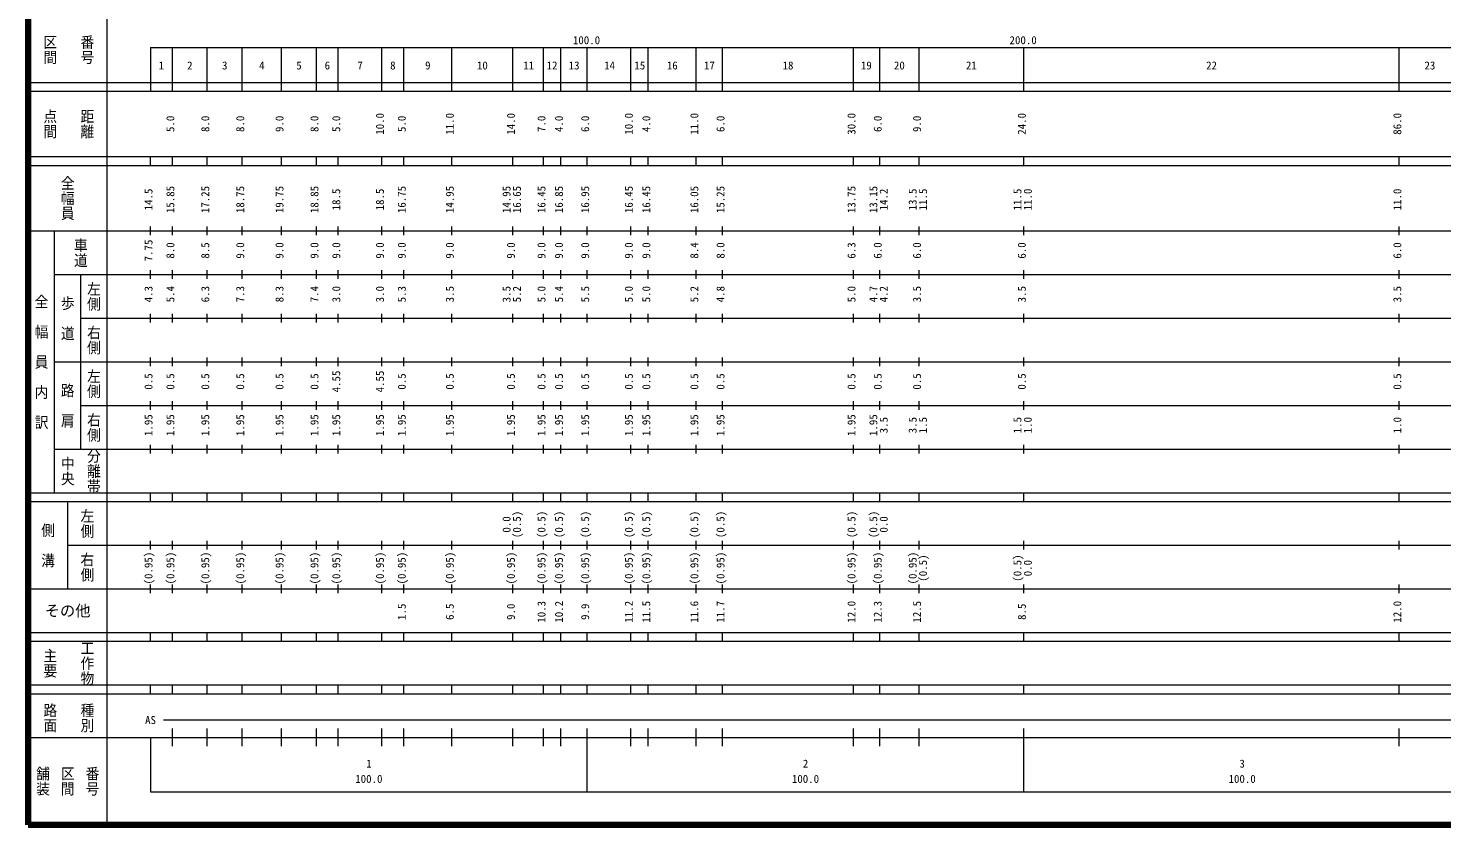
# Model space of a CAD drawing. Units: millimetres on the paper. Extents: x 40 to 680, y 20 to 380.
# Drawn here: x 40 to 363.7, y 20 to 202.4 of the extents above; entities that cross this region are included whole.
import ezdxf
from ezdxf.enums import TextEntityAlignment as Align

# ---------------------------------------------------------------- set-up
doc = ezdxf.new("R2010")
doc.units = ezdxf.units.MM
doc.layers.add('M-TTL', color=2, linetype='Continuous', lineweight=140)
doc.layers.add('M-TTL-BAND', color=7, linetype='Continuous', lineweight=13)
doc.styles.add('@ＭＳ ゴシック', font='')
doc.styles.add('ＭＳ ゴシック', font='')
doc.styles.get('@ＭＳ ゴシック').set_extended_font_data('@MS Gothic')
doc.styles.get('ＭＳ ゴシック').set_extended_font_data('MS Gothic')

msp = doc.modelspace()

# ---------------------------------------------------------------- linework, layer by layer
at = {"layer": 'M-TTL'}
for p, q in [((40, 380), (40, 20)), ((40, 20), (680, 20))]:
    msp.add_line(p, q, dxfattribs=at)
at = {"layer": 'M-TTL-BAND'}
for p, q in [((58, 370), (58, 20)), ((68, 198), (579, 198)), ((68, 198), (68, 188)), ((73, 188), (73, 198)), ((81, 188), (81, 198)), ((89, 188), (89, 198)), ((98, 188), (98, 198)), ((106, 188), (106, 198)), ((111, 188), (111, 198)), ((121, 188), (121, 198)), ((126, 188), (126, 198)), ((137, 188), (137, 198)), ((151, 188), (151, 198)), ((158, 188), (158, 198)), ((162, 188), (162, 198)), ((168, 188), (168, 198)), ((178, 188), (178, 198)), ((182, 188), (182, 198)), ((193, 188), (193, 198)), ((199, 188), (199, 198)), ((229, 188), (229, 198)), ((235, 188), (235, 198)), ((244, 188), (244, 198)), ((268, 188), (268, 198)), ((354, 188), (354, 198)), ((40, 190), (579, 190)), ((40, 188), (579, 188)), ((40, 173), (579, 173)), ((68, 171), (68, 173)), ((73, 171), (73, 173)), ((81, 171), (81, 173)), ((89, 171), (89, 173)), ((98, 171), (98, 173)), ((106, 171), (106, 173)), ((111, 171), (111, 173)), ((121, 171), (121, 173)), ((126, 171), (126, 173)), ((137, 171), (137, 173)), ((151, 171), (151, 173)), ((158, 171), (158, 173)), ((162, 171), (162, 173)), ((168, 171), (168, 173)), ((178, 171), (178, 173)), ((182, 171), (182, 173)), ((193, 171), (193, 173)), ((199, 171), (199, 173)), ((229, 171), (229, 173)), ((235, 171), (235, 173)), ((244, 171), (244, 173)), ((268, 171), (268, 173)), ((354, 171), (354, 173)), ((40, 171), (579, 171)), ((40, 156), (579, 156)), ((46, 96), (46, 156)), ((68, 155), (68, 157)), ((73, 155), (73, 157)), ((81, 155), (81, 157)), ((89, 155), (89, 157)), ((98, 155), (98, 157)), ((106, 155), (106, 157)), ((111, 155), (111, 157)), ((121, 155), (121, 157)), ((126, 155), (126, 157)), ((137, 155), (137, 157)), ((151, 155), (151, 157)), ((158, 155), (158, 157)), ((162, 155), (162, 157)), ((168, 155), (168, 157)), ((178, 155), (178, 157)), ((182, 155), (182, 157)), ((193, 155), (193, 157)), ((199, 155), (199, 157)), ((229, 155), (229, 157)), ((235, 155), (235, 157)), ((244, 155), (244, 157)), ((268, 155), (268, 157)), ((354, 155), (354, 157)), ((46, 146), (579, 146)), ((52, 146), (52, 106)), ((68, 145), (68, 147)), ((73, 145), (73, 147)), ((81, 145), (81, 147)), ((89, 145), (89, 147)), ((98, 145), (98, 147)), ((106, 145), (106, 147)), ((111, 145), (111, 147)), ((121, 145), (121, 147)), ((126, 145), (126, 147)), ((137, 145), (137, 147)), ((151, 145), (151, 147)), ((158, 145), (158, 147)), ((162, 145), (162, 147)), ((168, 145), (168, 147)), ((178, 145), (178, 147)), ((182, 145), (182, 147)), ((193, 145), (193, 147)), ((199, 145), (199, 147)), ((229, 145), (229, 147)), ((235, 145), (235, 147)), ((244, 145), (244, 147)), ((268, 145), (268, 147)), ((354, 145), (354, 147)), ((52, 136), (579, 136)), ((68, 135), (68, 137)), ((73, 135), (73, 137)), ((81, 135), (81, 137)), ((89, 135), (89, 137)), ((98, 135), (98, 137)), ((106, 135), (106, 137)), ((111, 135), (111, 137)), ((121, 135), (121, 137)), ((126, 135), (126, 137)), ((137, 135), (137, 137)), ((151, 135), (151, 137)), ((158, 135), (158, 137)), ((162, 135), (162, 137)), ((168, 135), (168, 137)), ((178, 135), (178, 137)), ((182, 135), (182, 137)), ((193, 135), (193, 137)), ((199, 135), (199, 137)), ((229, 135), (229, 137)), ((235, 135), (235, 137)), ((244, 135), (244, 137)), ((268, 135), (268, 137)), ((354, 135), (354, 137)), ((68, 125), (68, 127)), ((73, 125), (73, 127)), ((81, 125), (81, 127)), ((89, 125), (89, 127)), ((98, 125), (98, 127)), ((106, 125), (106, 127)), ((111, 125), (111, 127)), ((121, 125), (121, 127)), ((126, 125), (126, 127)), ((137, 125), (137, 127)), ((151, 125), (151, 127)), ((158, 125), (158, 127)), ((162, 125), (162, 127)), ((168, 125), (168, 127)), ((178, 125), (178, 127)), ((182, 125), (182, 127)), ((193, 125), (193, 127)), ((199, 125), (199, 127)), ((229, 125), (229, 127)), ((235, 125), (235, 127)), ((244, 125), (244, 127)), ((268, 125), (268, 127)), ((354, 125), (354, 127)), ((46, 126), (579, 126)), ((68, 115), (68, 117)), ((73, 115), (73, 117)), ((81, 115), (81, 117)), ((89, 115), (89, 117)), ((98, 115), (98, 117)), ((106, 115), (106, 117)), ((111, 115), (111, 117)), ((121, 115), (121, 117)), ((126, 115), (126, 117)), ((137, 115), (137, 117)), ((151, 115), (151, 117)), ((158, 115), (158, 117)), ((162, 115), (162, 117)), ((168, 115), (168, 117)), ((178, 115), (178, 117)), ((182, 115), (182, 117)), ((193, 115), (193, 117)), ((199, 115), (199, 117)), ((229, 115), (229, 117)), ((235, 115), (235, 117)), ((244, 115), (244, 117)), ((268, 115), (268, 117)), ((354, 115), (354, 117)), ((52, 116), (579, 116)), ((68, 105), (68, 107)), ((73, 105), (73, 107)), ((81, 105), (81, 107)), ((89, 105), (89, 107)), ((98, 105), (98, 107)), ((106, 105), (106, 107)), ((111, 105), (111, 107)), ((121, 105), (121, 107)), ((126, 105), (126, 107)), ((137, 105), (137, 107)), ((151, 105), (151, 107)), ((158, 105), (158, 107)), ((162, 105), (162, 107)), ((168, 105), (168, 107)), ((178, 105), (178, 107)), ((182, 105), (182, 107)), ((193, 105), (193, 107)), ((199, 105), (199, 107)), ((229, 105), (229, 107)), ((235, 105), (235, 107)), ((244, 105), (244, 107)), ((268, 105), (268, 107)), ((354, 105), (354, 107)), ((46, 106), (579, 106)), ((40, 96), (579, 96)), ((40, 94), (579, 94)), ((49, 94), (49, 74)), ((68, 94), (68, 96)), ((73, 94), (73, 96)), ((81, 94), (81, 96)), ((89, 94), (89, 96)), ((98, 94), (98, 96)), ((106, 94), (106, 96)), ((111, 94), (111, 96)), ((121, 94), (121, 96)), ((126, 94), (126, 96)), ((137, 94), (137, 96)), ((151, 94), (151, 96)), ((158, 94), (158, 96)), ((162, 94), (162, 96)), ((168, 94), (168, 96)), ((178, 94), (178, 96)), ((182, 94), (182, 96)), ((193, 94), (193, 96)), ((199, 94), (199, 96)), ((229, 94), (229, 96)), ((235, 94), (235, 96)), ((244, 94), (244, 96)), ((268, 94), (268, 96)), ((354, 94), (354, 96)), ((68, 83), (68, 85)), ((73, 83), (73, 85)), ((81, 83), (81, 85)), ((89, 83), (89, 85)), ((98, 83), (98, 85)), ((106, 83), (106, 85)), ((111, 83), (111, 85)), ((121, 83), (121, 85)), ((126, 83), (126, 85)), ((137, 83), (137, 85)), ((151, 83), (151, 85)), ((158, 83), (158, 85)), ((162, 83), (162, 85)), ((168, 83), (168, 85)), ((178, 83), (178, 85)), ((182, 83), (182, 85)), ((193, 83), (193, 85)), ((199, 83), (199, 85)), ((229, 83), (229, 85)), ((235, 83), (235, 85)), ((244, 83), (244, 85)), ((268, 83), (268, 85)), ((354, 83), (354, 85)), ((49, 84), (579, 84)), ((68, 73), (68, 75)), ((73, 73), (73, 75)), ((81, 73), (81, 75)), ((89, 73), (89, 75)), ((98, 73), (98, 75)), ((106, 73), (106, 75)), ((111, 73), (111, 75)), ((121, 73), (121, 75)), ((126, 73), (126, 75)), ((137, 73), (137, 75)), ((151, 73), (151, 75)), ((158, 73), (158, 75)), ((162, 73), (162, 75)), ((168, 73), (168, 75)), ((178, 73), (178, 75)), ((182, 73), (182, 75)), ((193, 73), (193, 75)), ((199, 73), (199, 75)), ((229, 73), (229, 75)), ((235, 73), (235, 75)), ((244, 73), (244, 75)), ((268, 73), (268, 75)), ((354, 73), (354, 75)), ((40, 74), (579, 74)), ((40, 64), (579, 64)), ((40, 62), (579, 62)), ((68, 62), (68, 64)), ((73, 62), (73, 64)), ((81, 62), (81, 64)), ((89, 62), (89, 64)), ((98, 62), (98, 64)), ((106, 62), (106, 64)), ((111, 62), (111, 64)), ((121, 62), (121, 64)), ((126, 62), (126, 64)), ((137, 62), (137, 64)), ((151, 62), (151, 64)), ((158, 62), (158, 64)), ((162, 62), (162, 64)), ((168, 62), (168, 64)), ((178, 62), (178, 64)), ((182, 62), (182, 64)), ((193, 62), (193, 64)), ((199, 62), (199, 64)), ((229, 62), (229, 64)), ((235, 62), (235, 64)), ((244, 62), (244, 64)), ((268, 62), (268, 64)), ((354, 62), (354, 64)), ((40, 52), (579, 52)), ((68, 50), (68, 52)), ((73, 50), (73, 52)), ((81, 50), (81, 52)), ((89, 50), (89, 52)), ((98, 50), (98, 52)), ((106, 50), (106, 52)), ((111, 50), (111, 52)), ((121, 50), (121, 52)), ((126, 50), (126, 52)), ((137, 50), (137, 52)), ((151, 50), (151, 52)), ((158, 50), (158, 52)), ((162, 50), (162, 52)), ((168, 50), (168, 52)), ((178, 50), (178, 52)), ((182, 50), (182, 52)), ((193, 50), (193, 52)), ((199, 50), (199, 52)), ((229, 50), (229, 52)), ((235, 50), (235, 52)), ((244, 50), (244, 52)), ((268, 50), (268, 52)), ((354, 50), (354, 52)), ((40, 50), (579, 50)), ((71, 44), (572, 44)), ((40, 40), (579, 40)), ((68, 40), (68, 27.5)), ((73, 38), (73, 42)), ((81, 38), (81, 42)), ((89, 38), (89, 42)), ((98, 38), (98, 42)), ((106, 38), (106, 42)), ((111, 38), (111, 42)), ((121, 38), (121, 42)), ((126, 38), (126, 42)), ((137, 38), (137, 42)), ((151, 38), (151, 42)), ((158, 38), (158, 42)), ((162, 38), (162, 42)), ((168, 27.5), (168, 42)), ((178, 38), (178, 42)), ((182, 38), (182, 42)), ((193, 38), (193, 42)), ((199, 38), (199, 42)), ((229, 38), (229, 42)), ((235, 38), (235, 42)), ((244, 38), (244, 42)), ((268, 27.5), (268, 42)), ((354, 38), (354, 42)), ((68, 27.5), (579, 27.5))]:
    msp.add_line(p, q, dxfattribs=at)

# ---------------------------------------------------------------- texts
at = {"layer": 'M-TTL-BAND', "style": '@ＭＳ ゴシック', "width": 1.1}
for s, p in [('番号', (53.5, 197.5)), ('区間', (45, 197.5)), ('点間', (45, 180.5)), ('距離', (53.5, 180.5)), ('全幅員', (49, 163.5)), ('車道', (52, 151)), ('左側', (55, 141)), ('全\u3000幅\u3000員\u3000内\u3000訳', (43, 126)), ('歩\u3000道', (49, 136)), ('右側', (55, 131)), ('左側', (55, 121)), ('路\u3000肩', (49, 116)), ('右側', (55, 111)), ('中央', (49, 101)), ('分離帯', (55, 101)), ('左側', (53.5, 89)), ('側\u3000溝', (44.5, 84)), ('右側', (53.5, 79)), ('工作物', (53.5, 57)), ('主要', (45, 57)), ('路面', (45, 44.5)), ('種別', (53.5, 44.5)), ('舗装', (43.333, 30)), ('区間', (49, 30)), ('番号', (54.667, 30))]:
    msp.add_text(s, height=2.303, rotation=270, dxfattribs=at).set_placement(p, align=Align.MIDDLE_CENTER)
at = {"layer": 'M-TTL-BAND', "style": 'ＭＳ ゴシック'}
for s, p in [('100.0', (167.844, 198.195)), ('200.0', (267.844, 198.195)), ('1', (70.5, 192.405)), ('2', (77, 192.405)), ('3', (85, 192.405)), ('4', (93.5, 192.405)), ('5', (102, 192.405)), ('6', (108.5, 192.405)), ('7', (116, 192.405)), ('8', (123.5, 192.405)), ('9', (131.5, 192.405)), ('10', (144, 192.405)), ('11', (154.618, 192.405)), ('12', (159.947, 192.405)), ('13', (165.011, 192.405)), ('14', (173.139, 192.405)), ('15', (180.05, 192.405)), ('16', (187.5, 192.405)), ('17', (196, 192.405)), ('18', (214, 192.405)), ('19', (231.933, 192.405)), ('20', (239.5, 192.405)), ('21', (256, 192.405)), ('22', (311, 192.405)), ('23', (361, 192.405)), ('AS', (68, 42.5)), ('1', (118, 32.523)), ('2', (218, 32.523)), ('3', (318, 32.523)), ('100.0', (118, 29.033)), ('100.0', (218, 29.033)), ('100.0', (318, 29.033))]:
    msp.add_text(s, height=1.833, dxfattribs=at).set_placement(p, align=Align.BOTTOM_CENTER)
for s, p in [('5.0', (74, 180.5)), ('8.0', (82, 180.5)), ('8.0', (90, 180.5)), ('9.0', (99, 180.5)), ('8.0', (107, 180.5)), ('5.0', (112, 180.5)), ('10.0', (122, 180.5)), ('5.0', (127, 180.5)), ('11.0', (138, 180.5)), ('14.0', (152, 180.5)), ('7.0', (159, 180.5)), ('4.0', (163, 180.5)), ('6.0', (169, 180.5)), ('10.0', (179, 180.5)), ('4.0', (183, 180.5)), ('11.0', (194, 180.5)), ('6.0', (200, 180.5)), ('30.0', (230, 180.5)), ('6.0', (236, 180.5)), ('9.0', (245, 180.5)), ('24.0', (269, 180.5)), ('86.0', (355, 180.5)), ('14.5', (69, 163.174)), ('15.85', (74, 163.174)), ('17.25', (82, 163.174)), ('18.75', (90, 163.174)), ('19.75', (99, 163.174)), ('18.85', (107, 163.174)), ('18.5', (112, 163.174)), ('18.5', (122, 163.174)), ('16.75', (127, 163.174)), ('14.95', (138, 163.174)), ('14.95', (151, 163.174)), ('16.65', (153.37, 163.174)), ('16.45', (159, 163.174)), ('16.85', (163, 163.174)), ('16.95', (169, 163.174)), ('16.45', (179, 163.174)), ('16.45', (183, 163.174)), ('16.05', (194, 163.174)), ('15.25', (200, 163.174)), ('13.75', (230, 163.174)), ('13.15', (235, 163.174)), ('14.2', (237.37, 163.174)), ('13.5', (244, 163.174)), ('11.5', (246.37, 163.174)), ('11.5', (268, 163.174)), ('11.0', (270.37, 163.174)), ('11.0', (355, 163.174)), ('7.75', (69, 151.5)), ('8.0', (74, 151.5)), ('8.5', (82, 151.5)), ('9.0', (90, 151.5)), ('9.0', (99, 151.5)), ('9.0', (107, 151.5)), ('9.0', (112, 151.5)), ('9.0', (122, 151.5)), ('9.0', (127, 151.5)), ('9.0', (138, 151.5)), ('9.0', (152, 151.5)), ('9.0', (159, 151.5)), ('9.0', (163, 151.5)), ('9.0', (169, 151.5)), ('9.0', (179, 151.5)), ('9.0', (183, 151.5)), ('8.4', (194, 151.5)), ('8.0', (200, 151.5)), ('6.3', (230, 151.5)), ('6.0', (236, 151.5)), ('6.0', (245, 151.5)), ('6.0', (269, 151.5)), ('6.0', (355, 151.5)), ('4.3', (69, 141.5)), ('5.4', (74, 141.5)), ('6.3', (82, 141.5)), ('7.3', (90, 141.5)), ('8.3', (99, 141.5)), ('7.4', (107, 141.5)), ('3.0', (112, 141.5)), ('3.0', (122, 141.5)), ('5.3', (127, 141.5)), ('3.5', (138, 141.5)), ('3.5', (151, 141.5)), ('5.2', (153.37, 141.5)), ('5.0', (159, 141.5)), ('5.4', (163, 141.5)), ('5.5', (169, 141.5)), ('5.0', (179, 141.5)), ('5.0', (183, 141.5)), ('5.2', (194, 141.5)), ('4.8', (200, 141.5)), ('5.0', (230, 141.5)), ('4.7', (235, 141.5)), ('4.2', (237.37, 141.5)), ('3.5', (245, 141.5)), ('3.5', (269, 141.5)), ('3.5', (355, 141.5)), ('0.5', (69, 121.5)), ('0.5', (74, 121.5)), ('0.5', (82, 121.5)), ('0.5', (90, 121.5)), ('0.5', (99, 121.5)), ('0.5', (107, 121.5)), ('4.55', (112, 121.5)), ('4.55', (122, 121.5)), ('0.5', (127, 121.5)), ('0.5', (138, 121.5)), ('0.5', (152, 121.5)), ('0.5', (159, 121.5)), ('0.5', (163, 121.5)), ('0.5', (169, 121.5)), ('0.5', (179, 121.5)), ('0.5', (183, 121.5)), ('0.5', (194, 121.5)), ('0.5', (200, 121.5)), ('0.5', (230, 121.5)), ('0.5', (236, 121.5)), ('0.5', (245, 121.5)), ('0.5', (269, 121.5)), ('0.5', (355, 121.5)), ('1.95', (69, 111.5)), ('1.95', (74, 111.5)), ('1.95', (82, 111.5)), ('1.95', (90, 111.5)), ('1.95', (99, 111.5)), ('1.95', (107, 111.5)), ('1.95', (112, 111.5)), ('1.95', (122, 111.5)), ('1.95', (127, 111.5)), ('1.95', (138, 111.5)), ('1.95', (152, 111.5)), ('1.95', (159, 111.5)), ('1.95', (163, 111.5)), ('1.95', (169, 111.5)), ('1.95', (179, 111.5)), ('1.95', (183, 111.5)), ('1.95', (194, 111.5)), ('1.95', (200, 111.5)), ('1.95', (230, 111.5)), ('1.95', (235, 111.5)), ('3.5', (237.37, 111.5)), ('3.5', (244, 111.5)), ('1.5', (246.37, 111.5)), ('1.5', (268, 111.5)), ('1.0', (270.37, 111.5)), ('1.0', (355, 111.5)), ('(0.5)', (153.37, 88.764)), ('(0.5)', (159, 88.764)), ('(0.5)', (163, 88.764)), ('(0.5)', (169, 88.764)), ('(0.5)', (179, 88.764)), ('(0.5)', (183, 88.764)), ('(0.5)', (194, 88.764)), ('(0.5)', (200, 88.764)), ('(0.5)', (230, 88.764)), ('(0.5)', (235, 88.764)), ('0.0', (151, 88.764)), ('0.0', (237.37, 88.764)), ('(0.95)', (69, 78.764)), ('(0.95)', (74, 78.764)), ('(0.95)', (82, 78.764)), ('(0.95)', (90, 78.764)), ('(0.95)', (99, 78.764)), ('(0.95)', (107, 78.764)), ('(0.95)', (112, 78.764)), ('(0.95)', (122, 78.764)), ('(0.95)', (127, 78.764)), ('(0.95)', (138, 78.764)), ('(0.95)', (152, 78.764)), ('(0.95)', (159, 78.764)), ('(0.95)', (163, 78.764)), ('(0.95)', (169, 78.764)), ('(0.95)', (179, 78.764)), ('(0.95)', (183, 78.764)), ('(0.95)', (194, 78.764)), ('(0.95)', (200, 78.764)), ('(0.95)', (230, 78.764)), ('(0.95)', (236, 78.764)), ('(0.95)', (244, 78.764)), ('(0.5)', (246.37, 78.764)), ('(0.5)', (268, 78.764)), ('0.0', (270.37, 78.764)), ('1.5', (127, 68.764)), ('6.5', (138, 68.764)), ('9.0', (152, 68.764)), ('10.3', (159, 68.764)), ('10.2', (163, 68.764)), ('9.9', (169, 68.764)), ('11.2', (179, 68.764)), ('11.5', (183, 68.764)), ('11.6', (194, 68.764)), ('11.7', (200, 68.764)), ('12.0', (230, 68.764)), ('12.3', (236, 68.764)), ('12.5', (245, 68.764)), ('8.5', (269, 68.764)), ('12.0', (355, 68.764))]:
    msp.add_text(s, height=1.833, rotation=90, dxfattribs=at).set_placement(p, align=Align.BOTTOM_CENTER)
msp.add_text('その他', height=2.566, dxfattribs=at).set_placement((49, 69), align=Align.MIDDLE_CENTER)

doc.saveas('drawing.dxf')
